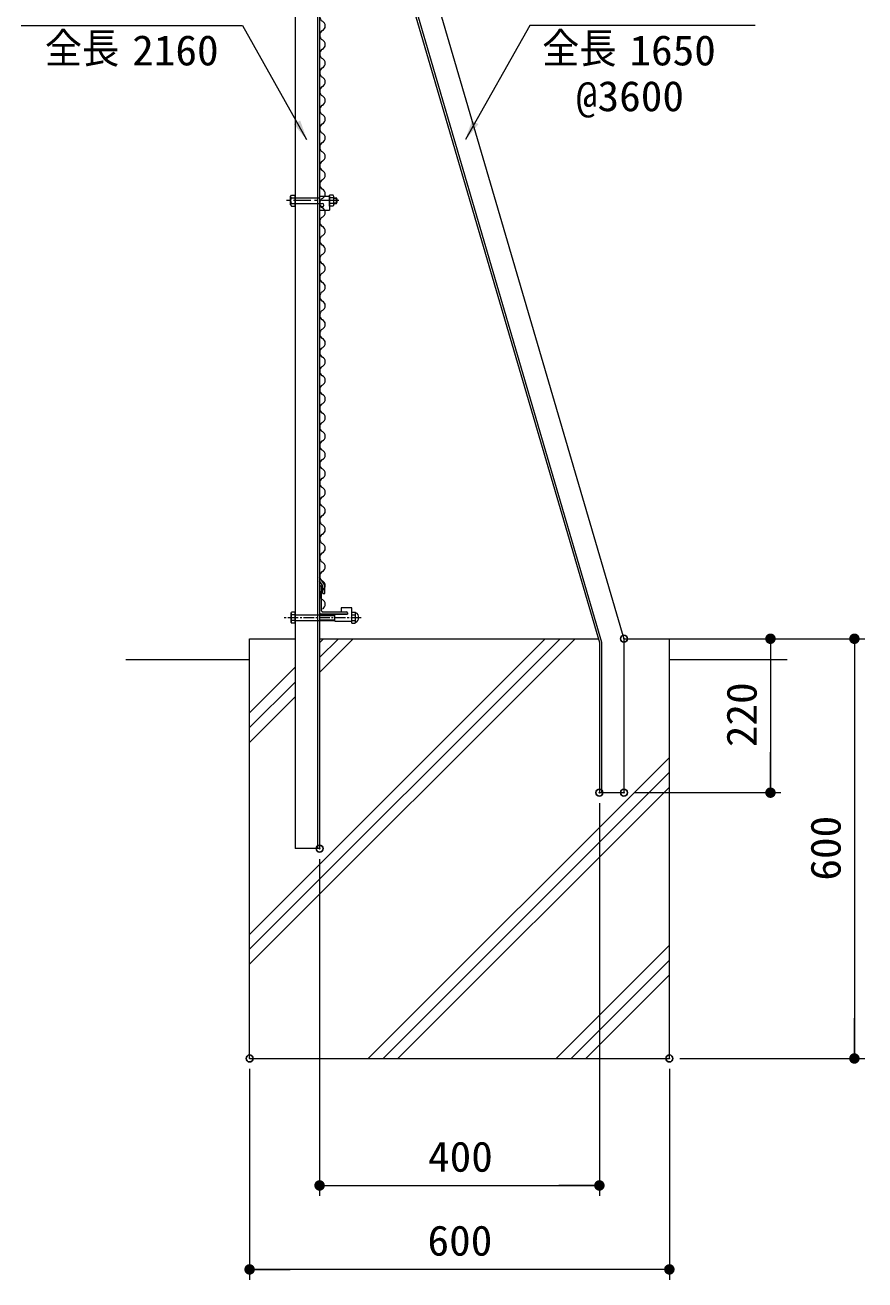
# Model space of a CAD drawing. Units: millimetres at full size. Extents: x -4455 to 4455, y -3150 to 3150.
# Drawn here: x 344 to 1545, y -1468 to 326 of the extents above; entities that cross this region are included whole.
import ezdxf
from ezdxf.enums import TextEntityAlignment as Align

# ---------------------------------------------------------------- set-up
doc = ezdxf.new("R2010")
doc.units = ezdxf.units.MM
doc.header["$LTSCALE"] = 20
doc.header["$PDMODE"] = 32
doc.header["$PDSIZE"] = 10
for name, pattern in [('DASHED', [7.5, 6, -1.5]), ('USER1', [2, 1.25, -0.25, 0.25, -0.25]), ('USER3', [1.125, 0.75, -0.125, 0.125, -0.125]), ('USER4', [4.7625, 3.175, -1.5875])]:
    doc.linetypes.add(name, pattern=pattern)
for name, color, linetype, lineweight in [('0-1_SUNPOU', 1, 'Continuous', 18), ('0-4_6文字', 3, 'Continuous', 18), ('0-5_1部材', 7, 'Continuous', 18), ('0-6_8部品', 7, 'Continuous', 18), ('0-7_GL', 7, 'Continuous', 18), ('0-8_4基礎', 4, 'Continuous', 18), ('0-A_5寸法', 1, 'Continuous', 18), ('0-C_2網', 4, 'Continuous', 18), ('0-D_AMI', 3, 'Continuous', 18)]:
    doc.layers.add(name, color=color, linetype=linetype, lineweight=lineweight)
doc.layers.add('0-2_DEFPOINTS', color=7, linetype='Continuous')
doc.styles.add('ＭＳ ゴシック', font='')
doc.styles.get('ＭＳ ゴシック').set_extended_font_data('MS Gothic')

# ---------------------------------------------------------------- blocks, each defined once
blk = doc.blocks.new('M1')
at = {"layer": '0-1_SUNPOU'}
blk.add_line((-5, 0), (-38.58, 0), dxfattribs=at)
for points in [[(0, 0), (-5, 0), (-4.96, 0.63)], [(0, 0), (-4.96, -0.63), (-5, 0)], [(0, 0), (-4.96, 0.63), (-4.84, 1.24)], [(0, 0), (-4.84, -1.24), (-4.96, -0.63)], [(0, 0), (-4.84, 1.24), (-4.65, 1.84)], [(0, 0), (-4.65, -1.84), (-4.84, -1.24)], [(0, 0), (-4.65, 1.84), (-4.38, 2.41)], [(0, 0), (-4.38, -2.41), (-4.65, -1.84)], [(0, 0), (-4.38, 2.41), (-4.05, 2.94)], [(0, 0), (-4.05, -2.94), (-4.38, -2.41)], [(0, 0), (-4.05, 2.94), (-3.64, 3.42)], [(0, 0), (-3.64, -3.42), (-4.05, -2.94)], [(0, 0), (-3.64, 3.42), (-3.19, 3.85)], [(0, 0), (-3.19, -3.85), (-3.64, -3.42)], [(0, 0), (-3.19, 3.85), (-2.68, 4.22)], [(0, 0), (-2.68, -4.22), (-3.19, -3.85)], [(0, 0), (-2.68, 4.22), (-2.13, 4.52)], [(0, 0), (-2.13, -4.52), (-2.68, -4.22)], [(0, 0), (-2.13, 4.52), (-1.55, 4.76)], [(0, 0), (-1.55, -4.76), (-2.13, -4.52)], [(0, 0), (-1.55, 4.76), (-0.94, 4.91)], [(0, 0), (-0.94, -4.91), (-1.55, -4.76)], [(0, 0), (-0.94, 4.91), (-0.31, 4.99)], [(0, 0), (-0.31, -4.99), (-0.94, -4.91)], [(0, 0), (-0.31, 4.99), (0.31, 4.99)], [(0, 0), (0.31, -4.99), (-0.31, -4.99)], [(0, 0), (0.31, 4.99), (0.94, 4.91)], [(0, 0), (0.94, 4.91), (1.55, 4.76)], [(0, 0), (1.55, 4.76), (2.13, 4.52)], [(0, 0), (2.13, 4.52), (2.68, 4.22)], [(0, 0), (2.68, 4.22), (3.19, 3.85)], [(0, 0), (3.19, 3.85), (3.64, 3.42)], [(0, 0), (3.64, 3.42), (4.05, 2.94)], [(0, 0), (4.05, 2.94), (4.38, 2.41)], [(0, 0), (4.38, 2.41), (4.65, 1.84)], [(0, 0), (4.65, 1.84), (4.84, 1.24)], [(0, 0), (4.84, 1.24), (4.96, 0.63)], [(0, 0), (4.96, 0.63), (5, 0)], [(0, 0), (0.94, -4.91), (0.31, -4.99)], [(0, 0), (1.55, -4.76), (0.94, -4.91)], [(0, 0), (2.13, -4.52), (1.55, -4.76)], [(0, 0), (2.68, -4.22), (2.13, -4.52)], [(0, 0), (3.19, -3.85), (2.68, -4.22)], [(0, 0), (3.64, -3.42), (3.19, -3.85)], [(0, 0), (4.05, -2.94), (3.64, -3.42)], [(0, 0), (4.38, -2.41), (4.05, -2.94)], [(0, 0), (4.65, -1.84), (4.38, -2.41)], [(0, 0), (4.84, -1.24), (4.65, -1.84)], [(0, 0), (4.96, -0.63), (4.84, -1.24)], [(0, 0), (5, 0), (4.96, -0.63)]]:
    blk.add_solid(points, dxfattribs=at)
blk = doc.blocks.new('NAMIX13')
at = {"layer": '0-D_AMI'}
for centre, start, end in [((-71.1, -133.3), 298.07249, 61.92751), ((71.1, -400), 118.07249, 241.92751), ((-71.1, -666.7), 298.07249, 61.92751), ((71.1, -933.3), 118.07249, 241.92751), ((-71.1, -1200), 298.07249, 61.92751), ((71.1, -1466.7), 118.07249, 241.92751), ((-71.1, -1733.3), 298.07249, 61.92751), ((71.1, -2000), 118.07249, 241.92751), ((-71.1, -2266.7), 298.07249, 61.92751), ((71.1, -2533.3), 118.07249, 241.92751), ((-71.1, -2800), 298.07249, 61.92751), ((71.1, -3066.7), 118.07249, 241.92751), ((-71.1, -3333.3), 298.07249, 61.92751), ((71.1, -3600), 118.07249, 241.92751), ((-71.1, -3866.7), 298.07249, 61.92751), ((71.1, -4133.3), 118.07249, 241.92751), ((-71.1, -4400), 298.07249, 61.92751), ((71.1, -4666.7), 118.07249, 241.92751), ((-71.1, -4933.3), 298.07249, 61.92751), ((71.1, -5200), 118.07249, 241.92751), ((-71.1, -5466.7), 298.07249, 61.92751), ((71.1, -5733.3), 118.07249, 241.92751)]:
    blk.add_arc(centre, 151.1, start, end, dxfattribs=at)

msp = doc.modelspace()

# ---------------------------------------------------------------- linework, layer by layer
at = {"layer": '0-2_DEFPOINTS'}
for p in [(1200.22, -551.56), (1165.22, -771.56), (1200.22, -771.56), (1409.69, -771.56), (765.22, -851.56), (665.22, -1151.56), (1265.22, -1151.56), (1265.22, -1151.56), (1529.69, -1151.56), (1165.22, -1333.07), (665.22, -1453.07)]:
    msp.add_point(p, dxfattribs=at)
at = {"layer": '0-4_6文字', "color": 7}
for points in [[(338.94, 324.86), (655.17, 324.86), (746.79, 162.25)], [(1387.88, 324.86), (1065.6, 324.86), (973.99, 162.25)]]:
    msp.add_lwpolyline(points, dxfattribs=at)
for points in [[(747.77, 160.51), (728.5, 184.09), (737.58, 189.2)], [(973.01, 160.51), (983.19, 189.2), (992.27, 184.09)]]:
    msp.add_solid(points, dxfattribs=at)
at = {"layer": '0-5_1部材'}
for p, q in [((730.22, 1299.06), (730.22, -851.56)), ((762.22, 1307.64), (762.22, -851.56)), ((765.22, 1308.44), (765.22, -851.56)), ((775.22, 773.29), (1165.22, -556.71)), ((778.22, 773.74), (1168.22, -556.26)), ((810.22, 778.44), (1200.22, -551.56)), ((772.9, -475.16), (765.22, -463.49)), ((769.89, -476.05), (765.22, -468.95)), ((765.22, -475.95), (766.72, -475.95)), ((768.22, -511.45), (768.22, -477.45)), ((769.89, -487.05), (769.9, -476.05)), ((772.9, -487.05), (772.9, -475.16)), ((769.89, -487.05), (772.9, -487.05)), ((767.22, -515.95), (805.22, -515.95)), ((769.72, -512.95), (803.72, -512.95)), ((805.22, -514.45), (805.22, -516.45)), ((1200.22, -551.56), (1200.22, -771.56)), ((1165.22, -556.71), (1165.22, -771.56)), ((1168.22, -556.26), (1168.22, -771.56)), ((1165.22, -771.56), (1200.22, -771.56)), ((765.22, -851.56), (730.22, -851.56))]:
    msp.add_line(p, q, dxfattribs=at)
for centre, radius, start, end in [((766.72, -477.45), 1.5, 0, 90), ((767.22, -513.95), 2, 209.64572, 270), ((769.72, -511.45), 1.5, 179.99992, 270), ((803.72, -514.45), 1.5, 0.01748, 90)]:
    msp.add_arc(centre, radius, start, end, dxfattribs=at)
at = {"layer": '0-6_8部品', "color": 1, "linetype": 'USER1'}
msp.add_line((792.84, 74.87), (714.35, 74.87), dxfattribs=at)
at = {"layer": '0-6_8部品'}
for p, q in [((723.82, 80.79), (724.93, 82.71)), ((723.82, 68.95), (723.82, 80.79)), ((724.5, 78.87), (730.22, 78.87)), ((724.93, 82.71), (730.22, 82.71)), ((730.22, 67.03), (730.22, 82.71)), ((765.22, 81.19), (765.22, 70.69)), ((765.22, 81.19), (779.42, 81.19)), ((779.42, 67.03), (779.42, 82.71)), ((779.42, 81.19), (779.42, 61.19)), ((785.13, 78.87), (779.42, 78.87)), ((785.82, 68.95), (785.82, 80.79)), ((785.82, 78.87), (789.37, 78.87)), ((789.37, 70.87), (789.37, 78.87)), ((723.82, 68.95), (724.93, 67.03)), ((724.5, 70.87), (730.22, 70.87)), ((724.93, 67.03), (730.22, 67.03)), ((765.22, 70.69), (769.17, 70.69)), ((765.22, 66.19), (769.17, 66.19)), ((765.22, 66.19), (765.22, 61.19)), ((765.22, 61.19), (779.42, 61.19)), ((785.13, 70.87), (779.42, 70.87)), ((784.71, 67.03), (779.42, 67.03)), ((785.82, 68.95), (784.71, 67.03)), ((785.82, 70.87), (789.37, 70.87)), ((724.62, -514.52), (725.24, -513.45)), ((724.62, -528.38), (724.62, -514.52)), ((730.22, -513.45), (725.24, -513.45)), ((730.22, -517.45), (725.24, -517.45)), ((730.22, -529.45), (730.22, -513.45)), ((765.22, -517.45), (787.22, -517.45)), ((787.22, -526.45), (787.22, -516.45)), ((787.22, -516.45), (805.22, -516.45)), ((796.22, -507.45), (796.22, -512.95)), ((811.22, -507.45), (796.22, -507.45)), ((811.22, -513.45), (811.22, -507.45)), ((811.22, -529.45), (811.22, -513.45)), ((811.22, -513.45), (816.2, -513.45)), ((811.22, -525.45), (811.22, -517.45)), ((811.22, -517.45), (816.2, -517.45)), ((724.62, -528.38), (725.24, -529.45)), ((730.22, -525.45), (725.24, -525.45)), ((730.22, -529.45), (725.24, -529.45)), ((765.22, -525.45), (787.22, -525.45)), ((787.22, -526.45), (811.22, -526.45)), ((811.22, -525.45), (816.25, -525.45)), ((811.22, -529.45), (816.2, -529.45)), ((816.82, -528.38), (816.2, -529.45))]:
    msp.add_line(p, q, dxfattribs=at)
at = {"layer": '0-6_8部品', "color": 3, "linetype": 'USER4'}
for p, q in [((730.22, 78.87), (765.22, 78.87)), ((730.22, -517.45), (765.22, -517.45)), ((730.22, -525.45), (765.22, -525.45))]:
    msp.add_line(p, q, dxfattribs=at)
at = {"layer": '0-6_8部品', "color": 1}
for p, q in [((785.82, 78.07), (789.78, 78.07)), ((785.82, 71.67), (789.78, 71.67))]:
    msp.add_line(p, q, dxfattribs=at)
at = {"layer": '0-6_8部品', "color": 3, "linetype": 'DASHED'}
msp.add_line((730.22, 70.87), (765.22, 70.87), dxfattribs=at)
at = {"layer": '0-6_8部品', "color": 4}
for p, q in [((765.22, -518.25), (787.22, -518.25)), ((765.22, -524.65), (787.22, -524.65))]:
    msp.add_line(p, q, dxfattribs=at)
at = {"layer": '0-6_8部品', "color": 1, "linetype": 'USER3'}
msp.add_line((824.85, -521.45), (714.41, -521.45), dxfattribs=at)
at = {"layer": '0-6_8部品'}
for points in [[(785.82, 80.79), (784.71, 82.71), (779.42, 82.71)], [(816.82, -528.38), (816.82, -514.52), (816.2, -513.45)]]:
    msp.add_lwpolyline(points, dxfattribs=at)
for centre, radius, start, end in [((726.85, 80.79), 3.03, 180, 219.3382), ((735.82, 74.87), 12, 160.52878, 199.47122), ((782.79, 80.79), 3.03, 320.6618, 0), ((773.82, 74.87), 12, 340.52878, 19.47122), ((782.44, 74.87), 8, 330, 30), ((726.85, 68.95), 3.03, 140.6618, 180), ((769.17, 68.44), 2.25, 270, 90), ((782.79, 68.95), 3.03, 0, 39.3382), ((731.85, -514.52), 7.23, 179.99992, 203.88486), ((737.81, -521.45), 13.19, 162.35463, 197.65355), ((802.39, -521.57), 14.39, 344.30688, 16.61112), ((809.59, -514.52), 7.23, 336.03567, 0), ((813.79, -521.32), 7.61, 293.49969, 65.96921), ((731.85, -528.38), 7.23, 156.1122, 179.99992), ((809.59, -528.38), 7.27, 0, 23.62772)]:
    msp.add_arc(centre, radius, start, end, dxfattribs=at)
at = {"layer": '0-7_GL'}
for p, q in [((665.22, -581.56), (488.3, -581.56)), ((1433.51, -581.56), (1265.22, -581.56))]:
    msp.add_line(p, q, dxfattribs=at)
at = {"layer": '0-8_4基礎', "color": 7}
for p, q in [((665.22, -551.56), (730.22, -551.56)), ((665.22, -1151.56), (665.22, -551.56)), ((765.22, -551.56), (1163.67, -551.56)), ((1200.22, -551.56), (1265.22, -551.56)), ((1265.22, -1151.56), (1265.22, -551.56)), ((665.22, -1151.56), (1265.22, -1151.56))]:
    msp.add_line(p, q, dxfattribs=at)
at = {"layer": '0-8_4基礎'}
for p, q in [((665.22, -1016.69), (1130.35, -551.56)), ((665.22, -995.47), (1109.14, -551.56)), ((665.22, -974.26), (1087.92, -551.56)), ((765.22, -599.75), (813.41, -551.56)), ((765.22, -578.54), (792.2, -551.56)), ((765.22, -557.33), (770.99, -551.56)), ((665.22, -657.33), (730.22, -592.33)), ((665.22, -678.54), (730.22, -613.54)), ((665.22, -699.75), (730.22, -634.75)), ((834.87, -1151.56), (1265.22, -721.21)), ((856.08, -1151.56), (1265.22, -742.42)), ((877.3, -1151.56), (1265.22, -763.64)), ((1103.44, -1151.56), (1265.22, -989.77)), ((1124.65, -1151.56), (1265.22, -1010.99)), ((1145.86, -1151.56), (1265.22, -1032.2))]:
    msp.add_line(p, q, dxfattribs=at)
at = {"layer": '0-A_5寸法'}
for p, q in [((1215.22, -551.56), (1424.69, -551.56)), ((1215.22, -551.56), (1544.69, -551.56)), ((1409.69, -551.56), (1409.69, -771.56)), ((1529.69, -551.56), (1529.69, -1151.56)), ((1165.22, -786.56), (1165.22, -1348.07)), ((1215.22, -771.56), (1424.69, -771.56)), ((765.22, -866.56), (765.22, -1348.07)), ((1280.22, -1151.56), (1544.69, -1151.56)), ((665.22, -1166.56), (665.22, -1468.07)), ((1265.22, -1166.56), (1265.22, -1468.07)), ((765.22, -1333.07), (1165.22, -1333.07)), ((1265.22, -1453.07), (665.22, -1453.07))]:
    msp.add_line(p, q, dxfattribs=at)
at = {"layer": '0-C_2網', "color": 3}
for centre, start, end in [((765.86, -48.85), 298.07249, 61.92751), ((772.97, -62.19), 118.07249, 241.92751)]:
    msp.add_arc(centre, 7.56, start, end, dxfattribs=at)
at = {"layer": '0-D_AMI'}
for centre, start, end in [((772.97, -382.19), 118.07249, 241.92751), ((765.86, -368.85), 298.07249, 61.92751), ((765.86, -395.52), 298.07249, 61.92751), ((772.97, -408.85), 118.07249, 241.92751), ((772.97, -435.52), 118.07249, 241.92751), ((765.86, -422.19), 298.07249, 61.92751), ((765.86, -448.85), 298.07249, 61.92751), ((772.97, -462.19), 118.07249, 241.92751), ((772.97, -488.85), 118.07249, 241.92751), ((765.86, -475.52), 298.07249, 61.92751), ((765.86, -502.19), 298.07249, 61.92751)]:
    msp.add_arc(centre, 7.56, start, end, dxfattribs=at)

# ---------------------------------------------------------------- block references
at = {"layer": '0-A_5寸法', "xscale": 1.5, "yscale": 1.5}
for p, rotation in [((1409.69, -551.56), 90), ((1529.69, -551.56), 90), ((1409.69, -771.56), 270), ((1529.69, -1151.56), 270), ((765.22, -1333.07), 180), ((665.22, -1453.07), 180)]:
    msp.add_blockref('M1', p, dxfattribs=dict(at, rotation=rotation))
for p in [(1165.22, -1333.07), (1265.22, -1453.07)]:
    msp.add_blockref('M1', p, dxfattribs=at)
at = {"layer": '0-C_2網', "xscale": 0.05, "yscale": 0.05}
for p in [(769.42, 544.48), (769.42, 251.15), (769.42, -68.85)]:
    msp.add_blockref('NAMIX13', p, dxfattribs=at)

# ---------------------------------------------------------------- texts
at = {"layer": '0-4_6文字', "style": 'ＭＳ ゴシック'}
for s, width, p in [('全長', 0.9, (372.65, 258.05)), ('2160', 1.05, (497.39, 255.07)), ('全長', 0.9, (1083.36, 258.05)), ('1650', 1.05, (1208.09, 255.07)), ('@3600', 1.05, (1131.64, 189.59))]:
    msp.add_text(s, height=43.26, dxfattribs=dict(at, width=width)).set_placement(p, align=Align.BOTTOM_LEFT)
at = {"layer": '0-A_5寸法', "color": 3, "style": 'ＭＳ ゴシック', "width": 1.05}
for s, p in [('220', (1403.02, -706.56)), ('600', (1523.02, -897.31))]:
    msp.add_text(s, height=43.26, rotation=90, dxfattribs=at).set_placement(p, align=Align.BOTTOM_LEFT)
for s, p in [('400', (920.22, -1326.4)), ('600', (919.47, -1446.4))]:
    msp.add_text(s, height=43.26, dxfattribs=at).set_placement(p, align=Align.BOTTOM_LEFT)

doc.saveas('drawing.dxf')
